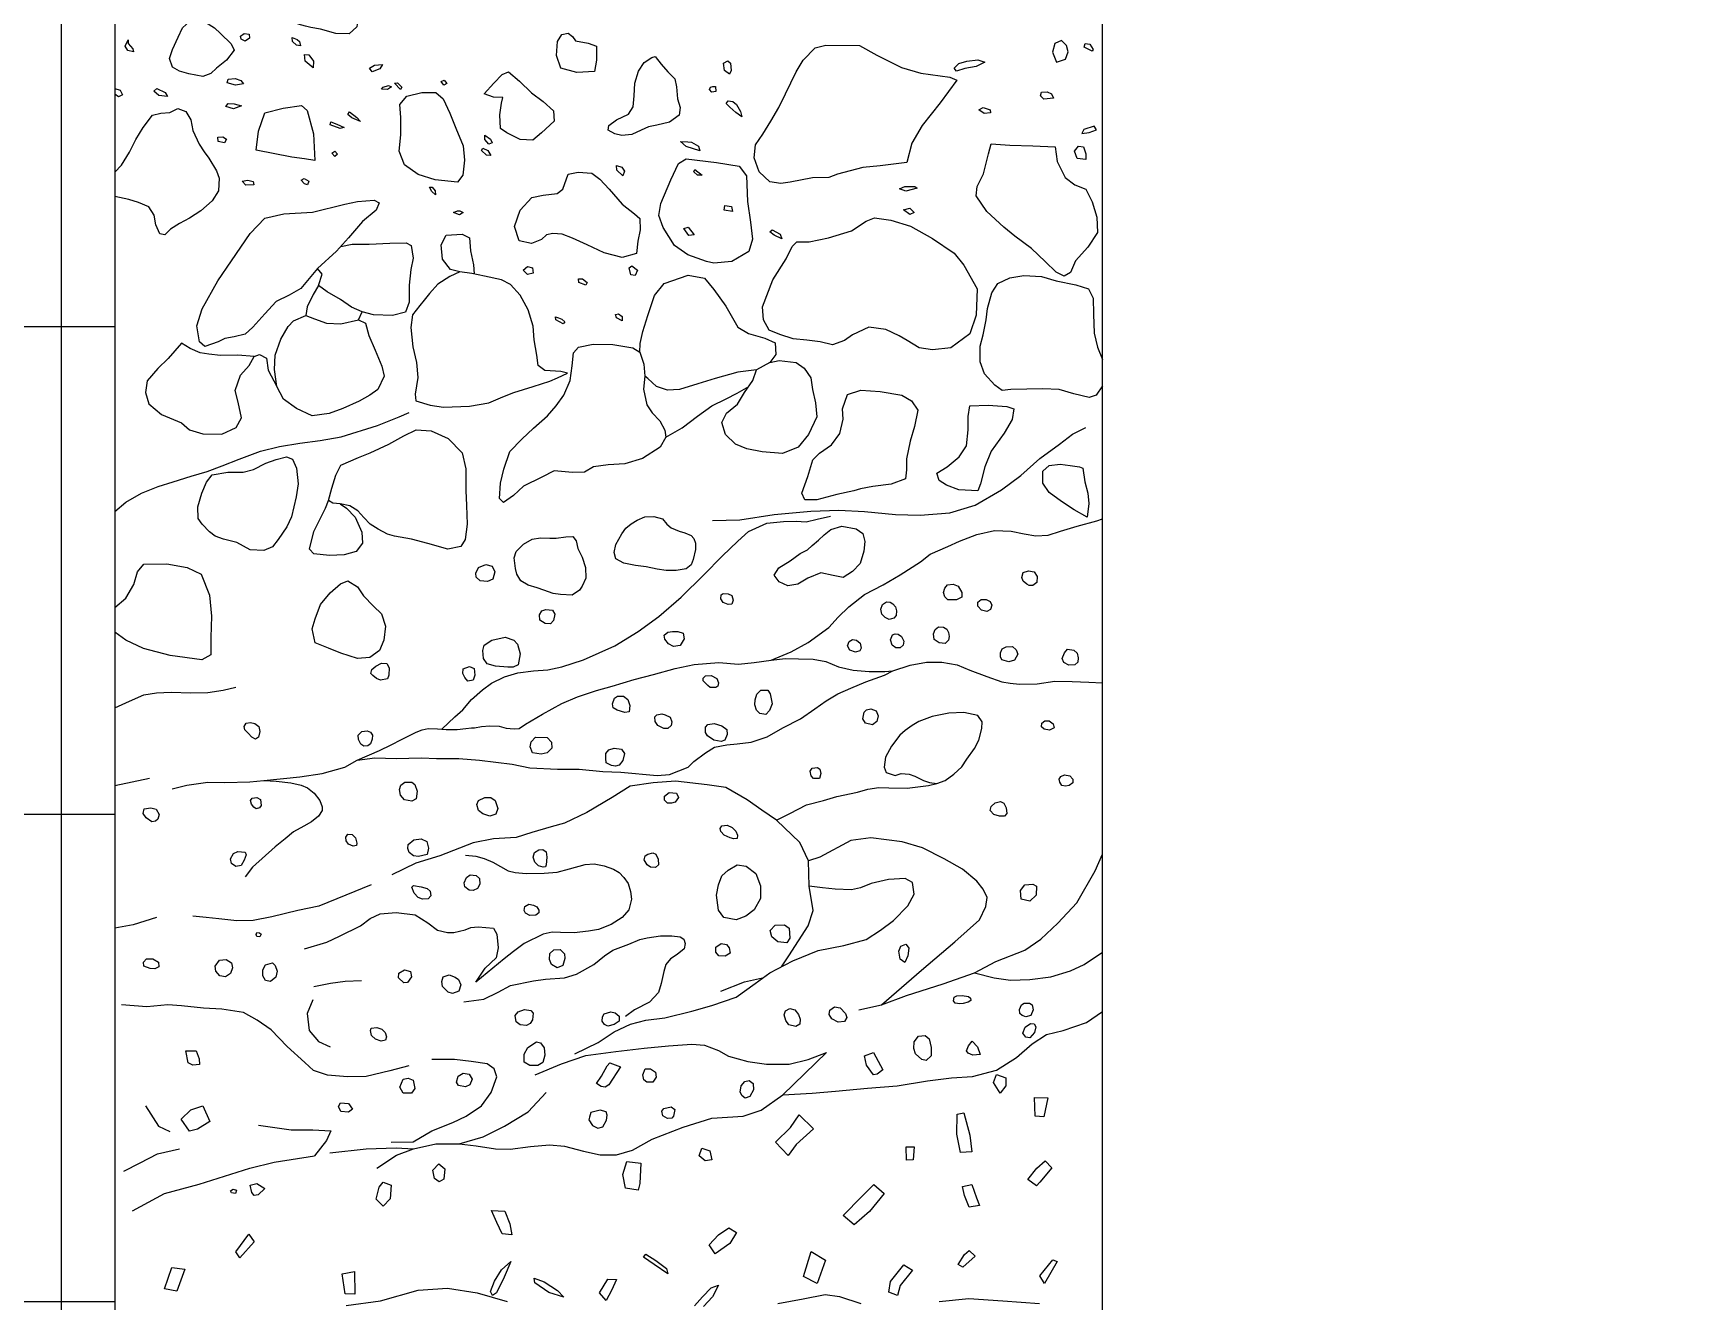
# Model space of a CAD drawing. Header units: millimetres. Extents: x 39 to 1913, y -1214 to 273.
# Drawn here: x 813.4 to 938.2, y -557.9 to -461.7 of the extents above; entities that cross this region are included whole.
import ezdxf

# ---------------------------------------------------------------- set-up
doc = ezdxf.new("R2010")
doc.units = ezdxf.units.MM
picture_1 = doc.add_image_def('image5.jpeg', size_in_pixel=(4032, 3024))

msp = doc.modelspace()

# ---------------------------------------------------------------- linework, layer by layer
at = {"color": 7, "true_color": 0xd6f5ff}
for points in [[(819.62, -409.98), (819.62, -634.98), (894.62, -634.98), (894.62, -409.98)], [(819.62, -446.98), (819.62, -483.98), (748.06, -483.98)], [(834.1, -461.16), (833.54, -461), (833.36, -460.54), (833.79, -459.31), (834.18, -458.44), (834.69, -457.96), (835.41, -458.02), (836.45, -458.34), (837.65, -458.89), (838.01, -459.28), (838.12, -460.2), (837.99, -461.21), (837.42, -461.74), (836.41, -461.71), (835.24, -461.39), (834.49, -461.24), (834.1, -461.16)], [(826.51, -460.84), (827.18, -461.28), (827.63, -461.71), (828.44, -462.5), (828.67, -462.98), (828.09, -463.73), (827.33, -464.33), (826.9, -464.75), (826.29, -464.98), (825.24, -464.76), (824.52, -464.56), (824, -464.26), (823.78, -463.61), (823.99, -462.92), (824.42, -461.99), (824.76, -461.28), (825.32, -460.78), (825.81, -460.55), (826.21, -460.57), (826.51, -460.84)], [(820.64, -462.2), (820.64, -462.47), (820.98, -462.86), (821.04, -463.1), (820.6, -463), (820.4, -462.68), (820.64, -462.2)], [(829.45, -461.7), (829.82, -461.75), (829.85, -462.07), (829.51, -462.29), (829.2, -462.14), (829.15, -461.92), (829.45, -461.7)], [(833.47, -462.17), (833.63, -462.31), (833.72, -462.65), (833.41, -462.59), (833.12, -462.31), (833.09, -462.01), (833.47, -462.17)], [(854.6, -462.27), (855.56, -462.43), (856.18, -462.67), (856.18, -463.72), (856.03, -464.58), (854.69, -464.66), (853.48, -464.33), (853.15, -463.39), (853.22, -462.31), (853.56, -461.79), (854.03, -461.69), (854.38, -461.94), (854.6, -462.27)], [(870.55, -466.28), (871.36, -464.63), (871.89, -463.72), (872.8, -462.79), (873.6, -462.6), (876.15, -462.63), (877.47, -463.36), (879.35, -464.29), (880.82, -464.72), (883.01, -465.03), (883.54, -465.26), (882.29, -466.97), (880.92, -468.7), (880.13, -470.03), (879.76, -471.49), (877.72, -471.75), (876.41, -471.89), (874.5, -472.38), (873.82, -472.63), (872.58, -472.66), (870.9, -472.98), (870.2, -473.09), (869.34, -472.97), (868.54, -472.21), (868.17, -471.14), (868.27, -470.15), (868.81, -469.36), (869.42, -468.35), (870.04, -467.33), (870.55, -466.28)], [(891.88, -462.62), (891.51, -462.24), (891, -462.47), (890.82, -463.12), (891.11, -463.88), (891.8, -463.65), (892, -463.1), (891.88, -462.62)], [(893.66, -462.51), (893.9, -462.92), (893.83, -463.05), (893.22, -462.74), (893.3, -462.46), (893.66, -462.51)], [(834.35, -463.33), (834.7, -463.81), (834.69, -464.31), (834.08, -463.81), (834.01, -463.31), (834.35, -463.33)], [(839.74, -464.39), (839.16, -464.61), (838.95, -464.35), (839.33, -464.11), (839.95, -464.05), (839.74, -464.39)], [(860.65, -463.45), (861.11, -464.03), (861.61, -464.63), (862.14, -465.16), (862.27, -465.76), (862.33, -466.66), (862.55, -467.33), (862.48, -467.9), (861.73, -468.43), (860.77, -468.67), (860.13, -468.8), (859.59, -469.04), (858.88, -469.38), (858.12, -469.46), (857.58, -469.33), (857.08, -469.05), (857.14, -468.68), (857.72, -468.27), (858.63, -467.83), (858.97, -467.27), (859.06, -466.45), (859.11, -465.48), (859.37, -464.56), (859.8, -463.91), (860.39, -463.52), (860.65, -463.45)], [(866.16, -463.79), (866.37, -463.95), (866.41, -464.52), (866.29, -464.79), (865.9, -464.52), (865.83, -463.97), (866.16, -463.79)], [(883.7, -463.99), (884.3, -463.81), (885.14, -463.71), (885.67, -463.88), (885.03, -464.22), (884.17, -464.37), (883.52, -464.56), (883.34, -464.35), (883.7, -463.99)], [(828.76, -465.13), (829.18, -465.28), (829.38, -465.52), (828.78, -465.62), (828.16, -465.46), (828.23, -465.17), (828.76, -465.13)], [(844.62, -465.24), (844.83, -465.5), (844.59, -465.63), (844.4, -465.35), (844.62, -465.24)], [(849.07, -466.57), (848.36, -466.54), (847.67, -466.28), (848.39, -465.49), (849.02, -464.81), (849.51, -464.62), (850.34, -465.32), (851.25, -466.22), (852.13, -466.87), (852.92, -467.59), (852.98, -468.35), (852.01, -469.26), (851.36, -469.8), (850.4, -469.76), (849.37, -469.26), (848.89, -468.91), (848.86, -467.89), (848.99, -466.99), (849.07, -466.57)], [(819.62, -465.89), (820.02, -466.02), (820.19, -466.36), (819.9, -466.51), (819.62, -466.31)], [(822.8, -465.88), (823.43, -466.18), (823.61, -466.49), (822.96, -466.42), (822.58, -466.09), (822.8, -465.88)], [(839.99, -465.78), (840.41, -465.66), (840.63, -465.75), (840.33, -465.95), (839.87, -465.94), (839.99, -465.78)], [(841.07, -465.44), (841.42, -465.79), (841.31, -465.97), (840.85, -465.47), (841.07, -465.44)], [(844.54, -466.67), (845.05, -467.76), (845.52, -468.89), (846.06, -470.23), (846.17, -471.33), (846.05, -472.45), (845.63, -472.99), (843.95, -472.81), (842.65, -472.4), (841.6, -471.68), (841.21, -470.64), (841.34, -469.39), (841.34, -468.08), (841.25, -467.09), (841.78, -466.47), (842.92, -466.19), (843.99, -466.18), (844.54, -466.67)], [(865.22, -465.74), (865.25, -466.12), (864.96, -466.16), (864.77, -465.95), (864.84, -465.77), (865.02, -465.73), (865.22, -465.74)], [(890.41, -466.13), (890.73, -466.29), (890.9, -466.61), (890.15, -466.7), (889.91, -466.44), (889.99, -466.17), (890.41, -466.13)], [(819.62, -472.24), (820.13, -471.69), (820.73, -470.72), (821.22, -469.75), (821.76, -468.85), (822.49, -467.91), (823.12, -467.75), (823.79, -467.7), (824.41, -467.39), (825, -467.62), (825.4, -468.25), (825.55, -469.08), (826.03, -470.12), (826.4, -470.68), (826.76, -471.17), (827.34, -472.12), (827.53, -472.7), (827.49, -473.66), (827, -474.4), (826.15, -475.16), (825.3, -475.72), (824.53, -476.13), (823.85, -476.57), (823.41, -476.98), (823.03, -476.92), (822.73, -476.23), (822.61, -475.51), (822.19, -474.86), (821.41, -474.53), (820.67, -474.31), (819.96, -474.15), (819.62, -474.07)], [(828.22, -467.02), (828.67, -467.04), (829.23, -467.19), (828.62, -467.43), (828.05, -467.25), (828.22, -467.02)], [(833.06, -471.09), (830.35, -470.57), (830.52, -469.13), (831.01, -467.73), (832.41, -467.37), (833.8, -467.17), (834.23, -467.54), (834.71, -469.33), (834.8, -471.35), (834.01, -471.23), (833.06, -471.09)], [(837.44, -467.65), (838, -468.08), (838.28, -468.4), (837.61, -468.12), (837.31, -467.85), (837.44, -467.65)], [(866.55, -466.88), (866.82, -467.1), (867.13, -467.63), (867.23, -468.03), (866.77, -467.71), (866.31, -467.3), (866.04, -467.01), (866.2, -466.83), (866.55, -466.88)], [(885.54, -467.32), (886.08, -467.5), (886.1, -467.73), (885.63, -467.77), (885.23, -467.51), (885.54, -467.32)], [(836.03, -468.41), (836.47, -468.59), (837.03, -468.85), (836.72, -468.93), (835.97, -468.63), (836.03, -468.41)], [(893.98, -468.75), (893.19, -468.99), (893.05, -469.3), (893.59, -469.23), (894.16, -469.02), (893.98, -468.75)], [(827.81, -469.54), (828.1, -469.72), (827.94, -470), (827.46, -469.91), (827.44, -469.58), (827.81, -469.54)], [(848.14, -469.74), (848.28, -470.01), (848.01, -470.11), (847.7, -469.76), (847.7, -469.43), (848.14, -469.74)], [(863.4, -469.95), (863.93, -470.27), (864.04, -470.61), (863.01, -470.29), (862.58, -469.91), (863.13, -469.94), (863.4, -469.95)], [(891.09, -479.83), (890.27, -479.02), (889.21, -478.02), (887.96, -477.08), (887.12, -476.42), (885.84, -475.23), (885.02, -474.03), (885.1, -473.31), (885.58, -472.37), (885.96, -470.84), (886.16, -470.08), (887.58, -470.18), (889.33, -470.24), (891.01, -470.3), (891.17, -471.42), (891.77, -472.65), (892.5, -473.19), (893.34, -473.53), (893.82, -474.49), (894.18, -475.65), (894.22, -476.82), (893.5, -477.92), (892.56, -478.96), (892.18, -479.85), (891.71, -480.13), (891.09, -479.83)], [(893.18, -470.32), (893.34, -470.85), (893.34, -471.26), (892.7, -471.19), (892.48, -470.64), (892.79, -470.25), (893.18, -470.32)], [(836.33, -470.64), (836.53, -470.87), (836.33, -471.04), (836.1, -470.79), (836.33, -470.64)], [(847.94, -470.6), (848.18, -470.98), (847.84, -470.94), (847.45, -470.58), (847.55, -470.42), (847.94, -470.6)], [(864.54, -479.01), (863.12, -478.52), (862.11, -477.8), (861.25, -476.43), (860.92, -475.52), (861.07, -474.6), (861.84, -472.82), (862.42, -471.58), (863.01, -471.21), (865.3, -471.49), (867.02, -471.79), (867.57, -472.5), (867.66, -474.47), (867.88, -476.02), (868.04, -477.33), (867.76, -478.26), (866.46, -479.01), (865.09, -479.13), (864.54, -479.01)], [(829.71, -472.85), (830.13, -472.95), (830.17, -473.19), (829.56, -473.22), (829.29, -472.92), (829.71, -472.85)], [(834, -472.71), (834.34, -472.91), (834.25, -473.2), (834.01, -473.11), (833.76, -472.83), (834, -472.71)], [(852.01, -477.34), (851.26, -477.64), (850.32, -477.44), (849.97, -476.37), (850.39, -475.11), (851.28, -474.15), (852.13, -473.98), (853.21, -473.86), (853.64, -473.53), (854.04, -472.39), (854.79, -472.23), (855.83, -472.3), (856.45, -472.77), (857.15, -473.52), (858.14, -474.66), (859.08, -475.39), (859.47, -475.75), (859.5, -476.61), (859.33, -477.46), (859.23, -478.4), (858.14, -478.71), (856.77, -478.36), (855.49, -477.76), (854.37, -477.25), (853.58, -476.94), (852.88, -476.88), (852.4, -476.98), (852.01, -477.34)], [(858.11, -471.86), (858.31, -472.16), (858.19, -472.52), (857.74, -472.08), (857.7, -471.74), (858.11, -471.86)], [(863.67, -472.02), (864.22, -472.47), (863.86, -472.47), (863.58, -472.22), (863.67, -472.02)], [(843.71, -473.36), (843.93, -473.64), (843.96, -473.96), (843.7, -473.71), (843.52, -473.37), (843.71, -473.36)], [(879.61, -473.33), (880.36, -473.31), (880.53, -473.44), (879.68, -473.68), (879.2, -473.5), (879.61, -473.33)], [(827.47, -485.11), (826.45, -485.47), (826.05, -485.11), (825.85, -483.89), (826.25, -482.61), (827.45, -480.48), (828.47, -478.96), (829.9, -476.89), (831.02, -475.73), (832.44, -475.39), (834.63, -475.27), (837.08, -474.65), (838.04, -474.47), (839.32, -474.37), (839.7, -474.57), (839.46, -475.13), (838.42, -475.97), (837.36, -477.23), (836.45, -478.22), (835.01, -479.54), (833.73, -481.06), (832.85, -481.58), (831.88, -482.04), (831.02, -482.99), (830.1, -484.01), (829.52, -484.53), (828.67, -484.73), (827.97, -484.85), (827.47, -485.11)], [(845.82, -475.17), (846.07, -475.3), (845.78, -475.46), (845.34, -475.3), (845.64, -475.17), (845.82, -475.17)], [(865.94, -474.77), (866.43, -474.83), (866.52, -475.21), (865.88, -475.11), (865.94, -474.77)], [(879.99, -474.97), (880.32, -475.3), (879.98, -475.45), (879.49, -475.1), (879.99, -474.97)], [(863.16, -476.4), (863.61, -476.99), (863.21, -477.05), (862.81, -476.51), (863.16, -476.4)], [(874.11, -485.33), (873.17, -485.12), (872.17, -484.98), (871.13, -484.88), (870.1, -484.55), (869.31, -484.23), (868.88, -483.45), (868.8, -482.45), (869.59, -480.41), (870.59, -478.82), (871.06, -477.88), (871.41, -477.51), (872.35, -477.53), (873.8, -477.22), (875.56, -476.69), (876.66, -475.96), (877.29, -475.71), (878.54, -475.88), (880.03, -476.33), (881.71, -477.28), (883.34, -478.37), (884.07, -479.29), (885.1, -481.1), (885.01, -483.08), (884.54, -484.51), (883.09, -485.57), (881.71, -485.72), (880.7, -485.57), (879.79, -485.02), (879.17, -484.66), (878.15, -484.17), (876.86, -484), (876.86, -484), (875.62, -484.57), (875.03, -485), (874.11, -485.33)], [(869.54, -476.6), (870.14, -476.95), (870.26, -477.3), (869.69, -477.02), (869.36, -476.76), (869.54, -476.6)], [(836.77, -477.87), (837.64, -477.71), (838.94, -477.71), (840.51, -477.63), (841.73, -477.61), (842.11, -477.81), (842.27, -478.76), (842.09, -479.62), (841.97, -480.8), (841.97, -482.1), (841.69, -482.87), (840.71, -483.11), (839.26, -483.07), (838.4, -482.83), (837.6, -482.49), (836.76, -481.9), (835.75, -481.32), (835.07, -480.84), (835.35, -479.98), (835.01, -479.54)], [(845.82, -479.8), (845.1, -479.62), (844.5, -478.84), (844.4, -477.75), (844.78, -477.01), (845.98, -476.93), (846.54, -477.23), (846.62, -478.2), (846.86, -479.26), (846.9, -479.96)], [(842.77, -482.35), (842.23, -483.07), (842.09, -484.03), (842.25, -485.49), (842.53, -486.68), (842.63, -487.82), (842.43, -489.08), (842.47, -489.6), (843.55, -489.92), (844.58, -490.06), (846.54, -490), (848.01, -489.74), (849.07, -489.28), (849.91, -488.96), (851.39, -488.5), (852.64, -488.1), (853.22, -487.84), (854, -487.48), (853.48, -487.36), (852.28, -487.3), (851.76, -486.9), (851.66, -486.13), (851.47, -484.95), (851.39, -483.93), (850.99, -482.69), (850.39, -481.58), (849.67, -480.76), (848.97, -480.4), (847.68, -480.14), (846.72, -479.92), (845.82, -479.8), (845.06, -480.16), (844.14, -480.74), (843.51, -481.44), (843.11, -481.96), (842.77, -482.35)], [(850.94, -479.39), (851.33, -479.49), (851.38, -479.91), (850.95, -480), (850.63, -479.68), (850.94, -479.39)], [(855.12, -480.33), (855.47, -480.62), (855.38, -480.81), (854.86, -480.61), (854.82, -480.32), (855.12, -480.33)], [(858.88, -479.35), (859.3, -479.66), (859.13, -480.09), (858.8, -480.03), (858.66, -479.49), (858.88, -479.35)], [(859.49, -485.89), (859.5, -485.24), (859.72, -484.33), (860.1, -483.11), (860.59, -481.6), (861.34, -480.69), (863.14, -480.04), (864.4, -480.29), (865.11, -481.14), (866, -482.4), (866.91, -483.99), (867.73, -484.48), (868.96, -484.83), (869.76, -485.18), (869.8, -486.08), (869.36, -486.67), (868.33, -487.24), (866.91, -487.41), (865.2, -487.89), (863.89, -488.3), (862.5, -488.72), (861.57, -488.78), (860.74, -488.51), (860.09, -487.9), (859.85, -487.73)], [(894.62, -488.45), (894.14, -489.17), (893.61, -489.35), (892.43, -489.06), (891.32, -488.74), (890.08, -488.68), (888.87, -488.7), (887.65, -488.74), (886.99, -488.8), (886.44, -488.41), (885.65, -487.53), (885.32, -486.62), (885.32, -485.45), (885.54, -484.57), (885.79, -483.45), (885.87, -482.59), (886.22, -481.39), (886.67, -480.69), (887.57, -480.25), (888.65, -480.08), (889.98, -480.16), (891.1, -480.47), (892.59, -480.78), (893.55, -481.1), (893.9, -481.8), (893.92, -483), (893.98, -484.45), (894.22, -485.53), (894.62, -486.45)], [(835.07, -480.84), (834.67, -481.52), (834.23, -482.45), (834.13, -483.11), (834.77, -483.37), (835.69, -483.69), (836.78, -483.75), (838.12, -483.43), (838.4, -482.83)], [(819.62, -483.98), (819.62, -520.98), (748.06, -520.98)], [(838.12, -483.43), (838.64, -483.69), (838.9, -484.63), (839.38, -485.75), (839.9, -486.96), (840.08, -487.72), (839.58, -488.74), (838.98, -489.16), (838.18, -489.62), (836.94, -490.18), (835.89, -490.56), (834.59, -490.72), (833.41, -490.18), (832.42, -489.46), (831.92, -488.5), (831.74, -487.22), (831.78, -486.13), (832.22, -484.91), (832.78, -483.95), (833.19, -483.51), (834.13, -483.11)], [(853.57, -483.38), (853.79, -483.59), (853.66, -483.74), (853.1, -483.45), (853.09, -483.22), (853.31, -483.28), (853.57, -483.38)], [(857.85, -482.99), (858.14, -483.2), (858.15, -483.53), (857.7, -483.29), (857.64, -483.03), (857.85, -482.99)], [(826.1, -485.95), (825.34, -485.61), (824.69, -485.21), (823.68, -486.38), (822.89, -487.14), (822.07, -488.07), (821.94, -488.96), (822.19, -489.81), (823.16, -490.63), (824.69, -491.26), (825.29, -491.78), (826.3, -492.09), (827.74, -492.11), (828.83, -491.62), (829.23, -490.88), (828.99, -489.69), (828.75, -488.8), (829.15, -487.65), (829.82, -486.9), (830.2, -486.22), (828.97, -486.13), (827.64, -486.15), (826.75, -486.05), (826.1, -485.95)], [(849.9, -496.77), (849.12, -497.3), (848.82, -497), (848.91, -495.84), (849.16, -494.77), (849.62, -493.43), (850.53, -492.5), (851.42, -491.66), (852.46, -490.73), (853.13, -489.97), (853.72, -489.17), (854.19, -488.05), (854.34, -486.93), (854.44, -485.94), (854.82, -485.53), (855.94, -485.3), (857.42, -485.32), (858.94, -485.56), (859.49, -485.89), (859.79, -486.82), (859.85, -487.73), (859.77, -488.7), (860.02, -489.89), (860.42, -490.5), (860.99, -491.11), (861.39, -491.81), (861.46, -492.34), (861.03, -493.1), (859.68, -493.96), (858.33, -494.38), (857.08, -494.45), (855.96, -494.6), (855.27, -495), (854.36, -495.02), (852.98, -494.91), (852.03, -495.38), (850.64, -496.07), (849.9, -496.77)], [(830.2, -486.22), (830.6, -486.08), (831.14, -486.35), (831.25, -487.27), (831.92, -488.5)], [(869.36, -486.67), (870.05, -486.54), (871.36, -486.69), (871.97, -487.1), (872.46, -487.85), (872.6, -488.73), (872.81, -489.75), (872.93, -490.8), (872.3, -492.14), (871.51, -493.12), (870.32, -493.6), (868.77, -493.45), (867.6, -493.23), (866.74, -492.88), (865.99, -492.14), (865.71, -491.24), (866.07, -490.54), (866.9, -489.84), (867.44, -488.95), (868.07, -488.06), (868.33, -487.24)], [(861.46, -492.34), (862.69, -491.63), (863.87, -490.75), (864.95, -489.98), (866.04, -489.45), (866.87, -489), (867.76, -488.51)], [(875.73, -496.42), (874.45, -496.7), (872.93, -497.1), (872, -497.1), (871.78, -496.61), (872.24, -495.34), (872.61, -494.08), (873.13, -493.56), (874.03, -492.93), (874.67, -492.06), (874.92, -490.98), (874.88, -490.19), (875.24, -489.11), (876.26, -488.77), (877.73, -488.89), (879.37, -489.17), (880.11, -489.6), (880.59, -490.29), (880.34, -491.54), (880.01, -492.66), (879.74, -494), (879.74, -494.83), (879.66, -495.5), (878.56, -495.91), (877.17, -496.09), (876.24, -496.28), (875.73, -496.42)], [(882.04, -495.07), (882.82, -494.61), (883.72, -493.83), (884.28, -493.01), (884.41, -491.8), (884.41, -490.78), (884.53, -489.98), (885.92, -489.93), (887.35, -490.01), (887.88, -490.19), (887.74, -491.02), (887.15, -492.05), (886.16, -493.4), (885.68, -494.6), (885.36, -495.88), (885.14, -496.43), (883.71, -496.35), (882.76, -495.99), (882.2, -495.63), (882.04, -495.07)], [(819.62, -498), (820.46, -497.28), (821.65, -496.6), (822.9, -496.1), (824.04, -495.73), (825.42, -495.32), (826.64, -494.96), (827.78, -494.53), (829.05, -494.02), (830.67, -493.41), (832.12, -493.05), (833.66, -492.81), (835.22, -492.6), (836.81, -492.32), (839.57, -491.47), (841.2, -490.8), (841.97, -490.47)], [(837.94, -501.04), (837.02, -501.27), (835.93, -501.34), (834.73, -501.2), (834.39, -500.86), (834.73, -499.51), (835.19, -498.6), (835.62, -497.73), (835.84, -497.15), (836.09, -496.22), (836.4, -495.24), (836.78, -494.48), (838.13, -493.9), (839, -493.55), (840.42, -492.87), (841.57, -492.24), (842.5, -491.78), (843.63, -491.87), (844.94, -492.44), (846, -493.55), (846.28, -494.75), (846.28, -496.4), (846.31, -497.54), (846.36, -498.96), (846.23, -500.11), (845.88, -500.66), (844.91, -500.86), (843.39, -500.43), (842.15, -500.1), (840.85, -499.87), (840.33, -499.7), (839.61, -499.34), (839, -498.96), (838.52, -498.45), (838.07, -497.93), (837.46, -497.56), (836.72, -497.41), (836.18, -497.35), (835.84, -497.15)], [(865, -498.67), (867.07, -498.63), (869.68, -498.21), (872.46, -497.96), (874.59, -497.88), (876.54, -498), (878.89, -498.23), (880.76, -498.28), (883.03, -498.09), (884.95, -497.51), (886.94, -496.34), (888.42, -495.25), (889.85, -493.97), (891.35, -492.89), (892.34, -492.13), (893.34, -491.62)], [(826.25, -498.95), (825.95, -498.53), (825.92, -497.64), (826.22, -496.6), (826.58, -495.76), (827.01, -495.22), (828.21, -495), (829.36, -495), (830.15, -494.8), (831.08, -494.33), (831.88, -494.04), (832.65, -493.84), (833.12, -494.01), (833.41, -494.71), (833.53, -495.89), (833.39, -496.88), (833.03, -498.4), (832.67, -499.15), (832.02, -500.11), (831.59, -500.68), (830.93, -500.95), (829.89, -500.9), (828.89, -500.34), (827.88, -500.08), (827.23, -499.87), (826.81, -499.54), (826.25, -498.95)], [(893.13, -494.7), (893.26, -495.74), (893.49, -496.61), (893.57, -497.38), (893.44, -498.41), (892.46, -497.86), (891.49, -497.23), (890.56, -496.55), (890.09, -495.84), (890.07, -494.93), (890.55, -494.5), (891.39, -494.39), (892.16, -494.49), (892.86, -494.6), (893.13, -494.7)], [(836.72, -497.41), (837.2, -497.75), (837.86, -498.43), (838.37, -499.57), (838.43, -500.4), (837.94, -501.04)], [(844.45, -514.52), (845.43, -513.59), (846.04, -513.04), (846.71, -512.25), (847.54, -511.54), (848.22, -511.01), (849.2, -510.53), (850.21, -510.25), (851.42, -510.09), (852.49, -510), (853.57, -509.79), (855.2, -509.26), (857.58, -508.2), (859.35, -507.11), (860.93, -505.97), (862.62, -504.5), (864.34, -502.81), (865.74, -501.38), (866.91, -500.24), (867.72, -499.52), (869.12, -498.87), (870.4, -498.75), (871.34, -498.73), (872.12, -498.77), (872.95, -498.57), (873.95, -498.34)], [(861.54, -498.96), (861.87, -499.23), (862.46, -499.49), (862.89, -499.62), (863.37, -499.82), (863.59, -500.04), (863.71, -500.4), (863.7, -500.88), (863.52, -501.64), (863.38, -502.04), (863, -502.35), (862.25, -502.46), (861.47, -502.47), (860.81, -502.36), (859.96, -502.2), (859.16, -502.1), (858.26, -501.91), (857.67, -501.59), (857.53, -501.11), (857.65, -500.5), (858.12, -499.68), (858.43, -499.26), (858.82, -498.92), (859.28, -498.65), (859.86, -498.4), (860.55, -498.37), (861.21, -498.55), (861.54, -498.96)], [(869.46, -509.27), (870.98, -508.64), (872.27, -507.94), (873.82, -506.79), (874.54, -506), (875.36, -505.23), (876.55, -504.29), (877.97, -503.57), (879.25, -502.81), (880.8, -501.81), (881.52, -501.23), (882.86, -500.65), (883.75, -500.25), (885.08, -499.75), (886.41, -499.44), (887.67, -499.49), (888.66, -499.69), (889.55, -499.83), (890.49, -499.78), (891.43, -499.49), (892.69, -499.11), (894.18, -498.7), (894.62, -498.56)], [(854.77, -500.81), (855.1, -501.45), (855.35, -502.25), (855.38, -503.06), (855.11, -503.67), (854.9, -503.97), (854.35, -504.33), (853.45, -504.3), (852.89, -504.22), (852.18, -503.96), (851.68, -503.78), (850.99, -503.58), (850.44, -503.25), (850.13, -502.74), (850.05, -502.31), (849.93, -501.52), (850.09, -501.03), (850.64, -500.48), (851.3, -500.08), (851.95, -500), (852.65, -500.01), (853.13, -500.02), (853.87, -499.91), (854.39, -499.88), (854.65, -500.22), (854.77, -500.81)], [(870.89, -501.73), (871.65, -501.17), (872.22, -500.9), (872.57, -500.58), (873.05, -500.16), (873.47, -499.76), (873.98, -499.37), (874.81, -499.11), (875.9, -499.31), (876.42, -499.66), (876.56, -500.28), (876.49, -501), (876.21, -501.93), (875.63, -502.54), (874.91, -502.99), (874.17, -502.86), (873.23, -502.65), (872.24, -503.05), (871.47, -503.5), (870.71, -503.64), (870.05, -503.32), (869.67, -502.83), (870.04, -502.28), (870.89, -501.73)], [(819.62, -505.29), (820.46, -504.56), (821.07, -503.53), (821.35, -502.56), (821.83, -501.99), (823.57, -501.97), (825.11, -502.23), (826.18, -502.75), (826.81, -504.35), (826.96, -505.94), (826.92, -507.56), (826.9, -508.87), (826.22, -509.24), (823.83, -508.91), (821.79, -508.4), (820.46, -507.77), (819.62, -507.14)], [(848.33, -503.14), (847.92, -503.3), (847.36, -503.26), (847.06, -502.98), (847.03, -502.66), (847.22, -502.23), (847.8, -502.01), (848.27, -502.15), (848.46, -502.58), (848.33, -503.14)], [(888.86, -503.5), (888.6, -503.29), (888.49, -502.99), (888.6, -502.62), (888.99, -502.49), (889.42, -502.58), (889.65, -502.93), (889.62, -503.37), (889.32, -503.62), (889.04, -503.6), (888.86, -503.5)], [(835.83, -508.36), (834.84, -507.96), (834.59, -506.89), (834.82, -506.13), (835.24, -505.06), (835.96, -504.16), (836.75, -503.49), (837.32, -503.26), (838.04, -503.72), (838.5, -504.39), (839.26, -505.17), (839.86, -505.76), (840.18, -506.7), (840.05, -507.77), (839.72, -508.55), (838.98, -509.08), (838.04, -509.14), (836.77, -508.74), (835.83, -508.36)], [(882.65, -503.81), (882.85, -503.55), (883.27, -503.51), (883.64, -503.67), (883.92, -504.14), (883.92, -504.5), (883.52, -504.7), (882.88, -504.69), (882.63, -504.47), (882.55, -504.14), (882.65, -503.81)], [(866.18, -504.25), (866.47, -504.36), (866.57, -504.71), (866.47, -505.02), (866.18, -505.05), (865.81, -504.89), (865.63, -504.61), (865.65, -504.31), (865.81, -504.21), (866.18, -504.25)], [(878.69, -505.01), (878.89, -505.23), (878.98, -505.53), (878.95, -505.88), (878.78, -506.08), (878.41, -506.18), (878.1, -506.04), (877.85, -505.79), (877.78, -505.41), (877.9, -505.05), (878.2, -504.86), (878.49, -504.87), (878.69, -505.01)], [(885.39, -504.68), (885.78, -504.67), (886.09, -504.83), (886.21, -505.11), (886.12, -505.44), (885.83, -505.59), (885.43, -505.48), (885.15, -505.17), (885.15, -504.87), (885.39, -504.68)], [(852.93, -506.26), (852.71, -506.52), (852.29, -506.5), (851.89, -506.23), (851.86, -505.84), (852.03, -505.54), (852.35, -505.43), (852.84, -505.48), (853.02, -505.79), (852.93, -506.26)], [(849.46, -509.82), (848.52, -509.74), (847.89, -509.55), (847.61, -509.16), (847.57, -508.54), (847.67, -508.14), (848.24, -507.75), (849.26, -507.53), (849.92, -507.75), (850.19, -508.07), (850.4, -508.8), (850.25, -509.63), (849.86, -509.81), (849.46, -509.82)], [(861.97, -507.11), (862.37, -507.09), (862.76, -507.23), (862.86, -507.66), (862.54, -508.16), (862.05, -508.23), (861.66, -508.03), (861.39, -507.67), (861.34, -507.37), (861.61, -507.15), (861.97, -507.11)], [(875.93, -507.77), (876.2, -507.98), (876.29, -508.37), (876.19, -508.58), (875.86, -508.67), (875.43, -508.53), (875.25, -508.19), (875.37, -507.86), (875.63, -507.71), (875.93, -507.77)], [(879.09, -507.31), (879.35, -507.49), (879.53, -507.84), (879.48, -508.15), (879.26, -508.34), (878.93, -508.34), (878.65, -508.14), (878.52, -507.73), (878.66, -507.35), (878.86, -507.27), (879.09, -507.31)], [(882.54, -506.77), (882.79, -506.92), (882.93, -507.17), (882.97, -507.47), (882.93, -507.77), (882.67, -508.02), (882.2, -507.96), (881.83, -507.72), (881.78, -507.27), (881.91, -506.96), (882.16, -506.74), (882.54, -506.77)], [(886.87, -508.71), (886.99, -508.41), (887.29, -508.27), (887.79, -508.25), (888.05, -508.49), (888.18, -508.83), (887.92, -509.28), (887.5, -509.41), (886.96, -509.26), (886.86, -509.03), (886.87, -508.71)], [(891.72, -508.71), (891.96, -508.45), (892.44, -508.52), (892.69, -508.74), (892.76, -509.09), (892.73, -509.42), (892.5, -509.64), (892.05, -509.65), (891.68, -509.46), (891.56, -509.15), (891.72, -508.71)], [(830.93, -518.4), (833.67, -518.14), (835.35, -517.88), (837.08, -517.41), (838.03, -516.88), (839.71, -516.13), (840.61, -515.7), (841.38, -515.31), (841.99, -515), (842.5, -514.75), (842.95, -514.56), (843.41, -514.47), (844.13, -514.49), (844.77, -514.55), (845.61, -514.54), (846.26, -514.46), (846.69, -514.41), (846.93, -514.41), (847.46, -514.32), (848.09, -514.26), (848.81, -514.29), (849.33, -514.43), (849.94, -514.5), (850.32, -514.46), (850.8, -514.13), (852.08, -513.37), (853.57, -512.56), (854.76, -512.07), (856.19, -511.57), (857.38, -511.25), (859.04, -510.75), (860.53, -510.37), (862.17, -509.9), (863.61, -509.6), (865.49, -509.46), (866.97, -509.57), (868.17, -509.46), (869.46, -509.27), (870.52, -509.16), (871.53, -509.17), (872.64, -509.21), (873.61, -509.39), (874.57, -509.78), (875.67, -510.03), (876.9, -510.13), (878.08, -510.13), (878.7, -510.09)], [(838.03, -516.88), (839.37, -516.69), (840.99, -516.73), (842.91, -516.68), (844.05, -516.75), (845.73, -516.75), (847.3, -516.86), (849.79, -517.18), (851.14, -517.45), (853.24, -517.54), (854.87, -517.56), (856.67, -517.72), (858.04, -517.78), (860.8, -518.03), (861.73, -517.95), (863.14, -517.41), (863.58, -516.96), (864.46, -516.32), (865.16, -515.88), (866.09, -515.71), (866.86, -515.64), (867.94, -515.49), (869.15, -515.09), (870.34, -514.42), (871.69, -513.73), (872.76, -512.97), (873.63, -512.36), (874.51, -511.84), (875.5, -511.39), (876.64, -510.93), (878.05, -510.41), (878.7, -510.09), (880, -509.66), (881.26, -509.44), (882.42, -509.43), (883.58, -509.64), (884.55, -510.03), (885.82, -510.52), (886.96, -510.92), (887.59, -511.03), (888.32, -511.1), (889.66, -511.07), (890.99, -510.87), (892.32, -510.89), (893.57, -510.94), (894.62, -510.99)], [(840.26, -509.53), (840.45, -509.87), (840.42, -510.41), (840.31, -510.7), (839.8, -510.79), (839.48, -510.68), (839.21, -510.45), (839.05, -510.28), (839.14, -509.99), (839.44, -509.72), (839.86, -509.5), (840.26, -509.53)], [(846.2, -510.59), (846.05, -510.29), (846.06, -509.94), (846.54, -509.76), (846.91, -509.92), (846.96, -510.42), (846.82, -510.8), (846.43, -510.87), (846.2, -510.59)], [(819.62, -512.9), (820.73, -512.4), (821.81, -511.92), (822.79, -511.75), (823.9, -511.7), (825.39, -511.75), (826.67, -511.73), (827.84, -511.56), (828.8, -511.32)], [(865.4, -511.26), (865.25, -511.34), (864.83, -511.35), (864.65, -511.2), (864.44, -511), (864.3, -510.85), (864.3, -510.65), (864.48, -510.47), (864.91, -510.44), (865.32, -510.68), (865.46, -511), (865.4, -511.26)], [(869.05, -513.41), (868.59, -513.32), (868.33, -513.07), (868.22, -512.66), (868.23, -512.28), (868.37, -511.87), (868.67, -511.56), (869.19, -511.56), (869.39, -511.83), (869.52, -512.59), (869.33, -513.1), (869.05, -513.41)], [(858.34, -513.24), (857.75, -513.08), (857.46, -512.89), (857.4, -512.59), (857.56, -512.15), (857.79, -512.02), (858.24, -512.02), (858.57, -512.25), (858.73, -512.71), (858.67, -513.21), (858.34, -513.24)], [(830.24, -514.09), (830.54, -514.32), (830.64, -514.69), (830.53, -515.11), (830.3, -515.27), (830.02, -515.11), (829.74, -514.83), (829.5, -514.56), (829.43, -514.3), (829.58, -514.05), (829.93, -514), (830.24, -514.09)], [(861.31, -514.47), (860.84, -514.24), (860.64, -513.93), (860.63, -513.58), (860.77, -513.43), (861.15, -513.36), (861.41, -513.42), (861.79, -513.61), (861.9, -513.97), (861.86, -514.24), (861.6, -514.47), (861.31, -514.47)], [(876.52, -513.22), (876.68, -513.04), (877.03, -512.98), (877.43, -513.13), (877.57, -513.51), (877.47, -513.92), (877.14, -514.18), (876.61, -514.07), (876.42, -513.72), (876.52, -513.22)], [(879.22, -514.96), (878.58, -515.81), (878.13, -516.65), (878.03, -517.41), (878.19, -517.81), (878.86, -518.04), (879.32, -517.88), (879.92, -517.93), (880.37, -518.08), (881.03, -518.41), (881.47, -518.57), (882.03, -518.63), (882.66, -518.4), (883.32, -517.94), (883.94, -517.37), (884.31, -516.78), (884.88, -515.99), (885.21, -515.35), (885.46, -514.47), (885.48, -513.97), (885.14, -513.48), (884.07, -513.24), (882.95, -513.3), (881.69, -513.56), (880.67, -513.94), (880.15, -514.24), (879.64, -514.62), (879.22, -514.96)], [(890.59, -514.59), (890.18, -514.52), (889.97, -514.33), (890.01, -514.07), (890.23, -513.87), (890.57, -513.89), (890.87, -514.1), (890.93, -514.42), (890.59, -514.59)], [(839.03, -514.73), (839.19, -514.97), (839.17, -515.28), (839.02, -515.62), (838.84, -515.78), (838.53, -515.8), (838.3, -515.66), (838.11, -515.29), (838.1, -514.98), (838.37, -514.69), (838.77, -514.63), (839.03, -514.73)], [(851.98, -516.42), (851.32, -516.3), (851.15, -515.86), (851.23, -515.47), (851.56, -515.12), (852.45, -515.14), (852.78, -515.51), (852.8, -515.95), (852.44, -516.31), (851.98, -516.42)], [(865.66, -515.46), (865.11, -515.36), (864.61, -515.03), (864.48, -514.77), (864.48, -514.37), (864.64, -514.17), (865.13, -514.09), (865.72, -514.26), (866.08, -514.54), (866.12, -514.92), (865.93, -515.36), (865.66, -515.46)], [(857.33, -517.28), (856.93, -517.07), (856.9, -516.73), (856.91, -516.36), (857.14, -516.08), (857.53, -515.96), (858.08, -516.02), (858.32, -516.35), (858.2, -516.89), (857.9, -517.24), (857.64, -517.32), (857.33, -517.28)], [(872.48, -518.06), (872.42, -517.69), (872.57, -517.48), (872.98, -517.42), (873.16, -517.56), (873.23, -517.89), (873.13, -518.25), (872.68, -518.27), (872.48, -518.06)], [(819.62, -518.8), (820.93, -518.52), (822.26, -518.24)], [(823.98, -519.05), (825.09, -518.76), (826.69, -518.54), (827.98, -518.57), (829.86, -518.52), (830.93, -518.4), (831.87, -518.46), (832.97, -518.59), (833.76, -518.76), (834.25, -518.97), (834.76, -519.37), (835.18, -519.93), (835.36, -520.4), (835.35, -520.69), (835.08, -521.12), (834.54, -521.56), (833.97, -521.87), (833.19, -522.3), (832.54, -522.84), (831.78, -523.44), (830.08, -524.99), (829.51, -525.72)], [(870.23, -532.55), (870.8, -531.71), (872.27, -529.45), (872.63, -528.29), (872.33, -526.44), (872.29, -524.51), (871.64, -523.11), (869.86, -521.41), (868.74, -520.66), (867.62, -519.89), (866.01, -518.95), (864.59, -518.73), (862.2, -518.46), (860.49, -518.59), (858.74, -518.85), (857.37, -519.7), (855.46, -520.84), (853.77, -521.64), (852.75, -521.94), (851.27, -522.37), (850.09, -522.74), (848.36, -522.84), (846.83, -523.14), (844.3, -524.12), (842.48, -524.69), (840.65, -525.57)], [(842.17, -519.98), (841.62, -519.88), (841.31, -519.53), (841.23, -519.1), (841.33, -518.77), (841.64, -518.55), (842.16, -518.55), (842.39, -518.71), (842.57, -519.22), (842.5, -519.81), (842.17, -519.98)], [(869.86, -521.41), (870.88, -520.92), (872.14, -520.26), (873.42, -519.92), (874.45, -519.62), (876.01, -519.3), (876.8, -519.06), (877.62, -518.93), (878.4, -518.96), (879.77, -519), (880.59, -518.9), (881.41, -518.8), (882.03, -518.63)], [(892.08, -518.79), (891.79, -518.84), (891.53, -518.79), (891.36, -518.55), (891.31, -518.32), (891.44, -518.1), (891.73, -517.99), (892.13, -518.06), (892.37, -518.32), (892.37, -518.58), (892.08, -518.79)], [(830.6, -520.48), (830.36, -520.55), (830.16, -520.44), (830, -520.21), (829.92, -519.92), (830.04, -519.74), (830.39, -519.7), (830.67, -519.86), (830.73, -520.3), (830.6, -520.48)], [(848.1, -521.11), (847.56, -520.94), (847.23, -520.69), (847.11, -520.24), (847.23, -519.94), (847.7, -519.71), (848.18, -519.71), (848.5, -519.94), (848.69, -520.54), (848.55, -520.97), (848.1, -521.11)], [(861.58, -520.12), (861.36, -519.91), (861.36, -519.6), (861.7, -519.33), (862.26, -519.37), (862.42, -519.69), (862.16, -520.05), (861.88, -520.14), (861.58, -520.12)], [(886.79, -521.11), (886.37, -520.98), (886.07, -520.7), (886.16, -520.38), (886.46, -520.1), (886.86, -520), (887.12, -520.13), (887.3, -520.48), (887.36, -520.91), (887.18, -521.12), (886.79, -521.11)], [(819.62, -520.98), (819.62, -557.98), (748.06, -557.98)], [(822.44, -521.54), (821.99, -521.25), (821.77, -520.91), (821.85, -520.57), (822.34, -520.49), (822.76, -520.58), (822.99, -521), (822.89, -521.35), (822.7, -521.5), (822.44, -521.54)], [(837.72, -523.39), (837.36, -523.24), (837.19, -523), (837.17, -522.72), (837.32, -522.49), (837.64, -522.52), (837.89, -522.77), (838, -523.18), (837.96, -523.34), (837.72, -523.39)], [(866.33, -522.77), (865.88, -522.56), (865.62, -522.28), (865.59, -522.05), (865.71, -521.86), (866.11, -521.81), (866.48, -521.97), (866.76, -522.25), (866.89, -522.57), (866.87, -522.81), (866.63, -522.83), (866.33, -522.77)], [(877.84, -535.43), (880.88, -532.8), (883.4, -530.67), (885.27, -528.98), (885.75, -527.97), (885.86, -527.28), (885.56, -526.66), (885.06, -526.05), (883.98, -525.13), (882.6, -524.35), (880.94, -523.53), (879.41, -523.06), (877.02, -522.76), (875.51, -522.97), (873.16, -524.22), (872.29, -524.51)], [(829.6, -524.06), (829.43, -524.46), (829.22, -524.86), (828.8, -524.94), (828.48, -524.71), (828.4, -524.35), (828.62, -523.96), (828.95, -523.8), (829.51, -523.84), (829.6, -524.06)], [(842.29, -524.12), (841.97, -523.87), (841.86, -523.56), (841.88, -523.27), (842.32, -522.92), (842.87, -522.85), (843.31, -523.05), (843.44, -523.55), (843.34, -524.04), (842.67, -524.18), (842.29, -524.12)], [(852.15, -525), (851.79, -524.88), (851.52, -524.61), (851.37, -524.23), (851.49, -523.87), (851.8, -523.68), (852.11, -523.66), (852.36, -523.83), (852.43, -524.24), (852.38, -524.82), (852.31, -524.96), (852.15, -525)], [(860.08, -524), (860.48, -523.9), (860.7, -524.01), (860.88, -524.39), (860.91, -524.81), (860.66, -525.01), (860.3, -524.99), (860.04, -524.8), (859.81, -524.43), (859.89, -524.14), (860.08, -524)], [(876.12, -535.81), (877.84, -535.43), (879.74, -534.73), (882.52, -533.84), (884.89, -533.01), (886.52, -532.16), (888.71, -531.28), (889.94, -530.46), (891.22, -529.25), (892.66, -527.7), (894.05, -525.28), (894.62, -524)], [(846.24, -524.09), (847.04, -524.15), (847.67, -524.32), (848.33, -524.62), (848.9, -524.95), (849.48, -525.26), (850.01, -525.4), (850.86, -525.47), (852.23, -525.45), (853.21, -525.37), (854.13, -525.11), (855.34, -524.78), (856.01, -524.74), (856.77, -524.9), (857.47, -525.15), (857.92, -525.4), (858.27, -525.77), (858.6, -526.24), (858.78, -526.83), (858.85, -527.41), (858.65, -528.24), (858.14, -528.82), (857.31, -529.33), (856.34, -529.71), (855.58, -529.85), (854.5, -529.97), (853.46, -529.95), (852.82, -529.92), (852.13, -530.07), (850.69, -530.79), (849.9, -531.38), (849.17, -531.96), (848.33, -532.65), (847.02, -533.72), (847.73, -532.66)], [(865.46, -528.26), (865.3, -527.12), (865.46, -526.34), (865.71, -525.66), (866.18, -525.21), (866.86, -524.82), (867.56, -524.92), (868.28, -525.46), (868.64, -526.41), (868.64, -527.37), (868.17, -528.22), (867.54, -528.7), (866.79, -528.98), (865.87, -528.81), (865.46, -528.26)], [(839.07, -526.34), (837.17, -527.11), (835.1, -527.95), (833.51, -528.27), (831.55, -528.76), (830.11, -529.03), (828.89, -529.07), (827.52, -528.92), (826.55, -528.82), (825.53, -528.72)], [(842.88, -526.49), (843.34, -526.6), (843.55, -526.82), (843.6, -527.16), (843.42, -527.4), (842.98, -527.43), (842.66, -527.28), (842.34, -526.96), (842.18, -526.5), (842.3, -526.39), (842.88, -526.49)], [(847.16, -526.6), (846.83, -526.75), (846.51, -526.73), (846.19, -526.49), (846.14, -526.19), (846.31, -525.77), (846.59, -525.58), (847.06, -525.61), (847.31, -525.85), (847.34, -526.27), (847.16, -526.6)], [(854.55, -539.17), (856.32, -538.3), (857.52, -537.49), (858.78, -536.9), (859.94, -536.61), (861.38, -536.43), (863.42, -535.92), (864.94, -535.5), (866.79, -534.87), (868.23, -533.81), (869.35, -533), (871.1, -532.1), (873.01, -531.31), (874.98, -530.94), (876.66, -530.47), (877.76, -529.76), (878.73, -529.03), (879.83, -527.93), (880.3, -527.05), (880.19, -526.16), (879.63, -525.84), (878.37, -525.92), (877.04, -526.22), (876.23, -526.55), (875.56, -526.71), (874.32, -526.65), (873.34, -526.55), (872.33, -526.44)], [(889.61, -526.43), (889.58, -527.11), (889.1, -527.56), (888.44, -527.43), (888.38, -526.77), (888.72, -526.32), (889.31, -526.29), (889.61, -526.43)], [(822.78, -528.82), (821.01, -529.37), (819.62, -529.62)], [(834.03, -531.18), (835.72, -530.69), (836.67, -530.23), (838.28, -529.45), (839.01, -528.88), (839.76, -528.52), (840.98, -528.44), (842.43, -528.62), (843.38, -529.21), (844.13, -529.76), (844.89, -529.96), (845.35, -529.94), (846.21, -529.74), (846.66, -529.58), (847.2, -529.51), (848.36, -529.62), (848.63, -530.08), (848.73, -531.12), (848.57, -531.87), (847.73, -532.66)], [(851.13, -528.67), (850.8, -528.48), (850.71, -528.29), (850.75, -527.97), (851.06, -527.8), (851.42, -527.87), (851.66, -528), (851.81, -528.25), (851.8, -528.46), (851.59, -528.63), (851.13, -528.67)], [(830.41, -529.96), (830.6, -529.97), (830.73, -530.08), (830.62, -530.28), (830.41, -530.25), (830.34, -530.11), (830.41, -529.96)], [(846.11, -535.2), (847.63, -535), (848.73, -534.47), (849.66, -533.96), (851.41, -533.62), (852.33, -533.5), (853.77, -533.38), (854.67, -533.11), (855.99, -532.38), (856.79, -531.73), (857.44, -531.3), (858.64, -530.83), (859.49, -530.49), (860.04, -530.35), (861.06, -530.2), (861.91, -530.2), (862.54, -530.29), (862.82, -530.45), (862.93, -530.79), (862.84, -531.2), (862.32, -531.61), (861.81, -531.95), (861.46, -532.38), (861.3, -532.91), (861.1, -533.82), (860.89, -534.51), (860.22, -535.24), (859.08, -535.81), (858.39, -536.32)], [(869.95, -530.66), (869.51, -530.28), (869.37, -529.79), (869.76, -529.4), (870.47, -529.37), (870.83, -529.63), (870.87, -530.38), (870.64, -530.74), (869.95, -530.66)], [(853.21, -532.63), (852.78, -532.38), (852.63, -532), (852.66, -531.54), (852.94, -531.27), (853.43, -531.25), (853.76, -531.56), (853.79, -531.93), (853.63, -532.46), (853.21, -532.63)], [(865.97, -531.75), (865.48, -531.73), (865.26, -531.44), (865.24, -531.05), (865.65, -530.79), (866.07, -530.86), (866.27, -531.12), (866.33, -531.53), (865.97, -531.75)], [(879.9, -531.15), (879.82, -531.73), (879.6, -532.22), (879.26, -531.98), (879.14, -531.37), (879.29, -530.98), (879.67, -530.84), (879.85, -531.06), (879.9, -531.15)], [(884.89, -533.01), (886.39, -533.4), (887.62, -533.57), (889.1, -533.51), (890.7, -533.32), (892.19, -532.85), (893.21, -532.38), (894.62, -531.45)], [(822.3, -532.67), (821.83, -532.5), (821.79, -532.21), (822.03, -531.95), (822.5, -531.96), (822.93, -532.21), (822.97, -532.56), (822.66, -532.7), (822.3, -532.67)], [(827.6, -533.23), (827.28, -532.88), (827.23, -532.51), (827.57, -532.05), (828.08, -531.99), (828.47, -532.26), (828.54, -532.64), (828.4, -533.06), (828.03, -533.31), (827.6, -533.23)], [(830.86, -533.24), (830.85, -532.79), (831.05, -532.4), (831.59, -532.25), (831.8, -532.46), (831.95, -532.88), (831.84, -533.33), (831.45, -533.66), (831.07, -533.59), (830.86, -533.24)], [(834.74, -534.05), (836, -533.8), (837.1, -533.64), (838.36, -533.58)], [(841.56, -533.78), (841.16, -533.39), (841.19, -533.04), (841.62, -532.79), (842.06, -532.92), (842.15, -533.31), (841.85, -533.75), (841.56, -533.78)], [(845.47, -533.33), (845.71, -533.51), (845.89, -533.91), (845.75, -534.4), (845.25, -534.59), (844.94, -534.47), (844.51, -534.06), (844.45, -533.68), (844.55, -533.32), (845, -533.16), (845.47, -533.33)], [(865.64, -534.39), (867.43, -533.7), (868.79, -533.4)], [(834.66, -535.06), (834.21, -536.1), (834.38, -537.38), (835.09, -538.23), (835.96, -538.62)], [(884.02, -535.33), (883.77, -535.36), (883.43, -535.31), (883.31, -535.13), (883.34, -534.86), (883.56, -534.75), (883.95, -534.72), (884.43, -534.81), (884.59, -534.94), (884.62, -535.1), (884.4, -535.24), (884.02, -535.33)], [(841.95, -540.07), (840.49, -540.45), (838.71, -540.88), (837.29, -540.9), (835.77, -540.78), (834.71, -540.43), (834.04, -539.81), (832.7, -538.59), (831.49, -537.33), (830.43, -536.6), (829.38, -536.01), (827.73, -535.77), (826.34, -535.69), (824.67, -535.52), (823.64, -535.44), (822.06, -535.59), (820.13, -535.44)], [(850.88, -537.02), (850.39, -536.97), (850.09, -536.72), (850.02, -536.26), (850.25, -535.97), (850.73, -535.79), (851.2, -535.87), (851.37, -536.07), (851.32, -536.57), (851.15, -536.86), (850.88, -537.02)], [(857.52, -536.92), (857.06, -537.05), (856.79, -536.94), (856.63, -536.69), (856.64, -536.35), (856.77, -536.12), (857.28, -535.98), (857.61, -536.05), (857.9, -536.3), (857.92, -536.67), (857.52, -536.92)], [(870.33, -542.28), (872.56, -542.14), (874.33, -542), (876.78, -541.76), (879.02, -541.58), (881.32, -541.22), (883.14, -540.97), (884.73, -540.87), (886.57, -540.41), (888.09, -539.44), (889.28, -538.39), (890.37, -537.68), (891.62, -537.38), (893.39, -536.79), (894.62, -535.95)], [(870.56, -536.62), (870.44, -536.21), (870.55, -535.89), (870.86, -535.73), (871.25, -535.81), (871.53, -536.17), (871.66, -536.52), (871.62, -536.9), (871.33, -537.09), (870.8, -536.95), (870.56, -536.62)], [(874.69, -535.66), (875.11, -536.09), (875.19, -536.39), (875.02, -536.71), (874.54, -536.76), (874.06, -536.49), (873.87, -536.17), (873.92, -535.85), (874.26, -535.6), (874.69, -535.66)], [(888.78, -536.35), (888.5, -536.25), (888.34, -536.09), (888.31, -535.79), (888.45, -535.45), (888.66, -535.31), (889.08, -535.32), (889.27, -535.45), (889.34, -535.83), (889.17, -536.26), (888.78, -536.35)], [(839.08, -537.2), (839.5, -537.17), (839.9, -537.28), (840.14, -537.54), (840.25, -537.87), (840.17, -538.11), (839.84, -538.19), (839.4, -538.04), (839.11, -537.78), (839.02, -537.38), (839.08, -537.2)], [(880.89, -539.58), (880.42, -539.15), (880.28, -538.76), (880.31, -538.24), (880.65, -537.83), (881.15, -537.76), (881.46, -538.01), (881.6, -538.68), (881.6, -539.3), (881.23, -539.66), (880.89, -539.58)], [(888.8, -537.89), (888.55, -537.6), (888.73, -537.13), (889.14, -536.86), (889.42, -536.89), (889.55, -537.1), (889.46, -537.55), (889.1, -537.94), (888.8, -537.89)], [(826.05, -539.97), (825.53, -540.03), (825.18, -539.83), (825.01, -538.93), (825.79, -538.93), (826.03, -539.55), (826.05, -539.97)], [(850.71, -539.19), (850.97, -538.67), (851.63, -538.25), (851.94, -538.33), (852.21, -538.71), (852.28, -539.27), (852.11, -539.81), (851.74, -540.05), (851.13, -540.05), (850.71, -539.79), (850.71, -539.19)], [(851.54, -540.76), (853.54, -539.93), (855.37, -539.28), (857.66, -538.99), (859.82, -538.73), (861.67, -538.54), (863.44, -538.42), (864.39, -538.5), (865.45, -538.91), (866.22, -539.34), (867.68, -539.74), (869.09, -539.95), (870.81, -539.95), (872.26, -539.58), (873.65, -539.05)], [(884.29, -538.92), (884.44, -538.54), (884.72, -538.2), (885.11, -538.64), (885.33, -539.2), (884.76, -539.26), (884.4, -539.12), (884.29, -538.92)], [(839.52, -547.84), (841, -546.84), (842.3, -546.36), (844, -545.98), (845.76, -545.98), (847.05, -546.14), (848.53, -546.36), (849.63, -546.4), (851.19, -546.2), (852.61, -546.06), (853.77, -546.18), (855.21, -546.54), (856.47, -546.82), (857.71, -546.82), (858.93, -546.46), (860.42, -545.64), (862.78, -544.72), (864.94, -544.03), (867.32, -543.88), (868.7, -543.43), (870.33, -542.28), (873.65, -539.05)], [(840.61, -545.87), (842.28, -545.83), (843.68, -545), (845.28, -544.37), (846.29, -543.9), (847.45, -543.11), (848.2, -542.1), (848.62, -540.9), (848.42, -540.29), (847.9, -539.93), (846.68, -539.74), (845.42, -539.6), (843.7, -539.58)], [(856.55, -541.65), (856.18, -541.4), (856.57, -540.85), (857.01, -540.06), (857.2, -539.84), (858.01, -540.15), (857.13, -541.51), (856.86, -541.68), (856.55, -541.65)], [(877.23, -540.75), (876.7, -540.03), (876.53, -539.3), (877.23, -539.05), (877.93, -540.38), (877.51, -540.69), (877.23, -540.75)], [(842.28, -541.17), (842.39, -541.8), (842.14, -542.15), (841.5, -542.14), (841.26, -541.69), (841.5, -541.09), (841.89, -541), (842.28, -541.17)], [(846.76, -541.08), (846.58, -541.52), (846.25, -541.67), (845.71, -541.56), (845.56, -541.32), (845.69, -540.86), (846.06, -540.63), (846.53, -540.69), (846.76, -541.08)], [(860.01, -541.32), (859.79, -541.14), (859.71, -540.76), (859.89, -540.3), (860.29, -540.3), (860.66, -540.56), (860.71, -540.92), (860.47, -541.31), (860.01, -541.32)], [(867.25, -542.34), (867.11, -542.07), (867.17, -541.6), (867.45, -541.27), (867.79, -541.18), (868.08, -541.4), (868.12, -541.9), (867.84, -542.4), (867.48, -542.53), (867.25, -542.34)], [(886.83, -542.14), (886.34, -541.33), (886.57, -540.74), (887.26, -540.97), (887.26, -541.59), (886.83, -542.14)], [(845.76, -545.98), (847.58, -545.45), (849.21, -544.64), (851.01, -543.56), (852.36, -542.1)], [(890.16, -543.93), (889.49, -543.89), (889.45, -542.48), (890.46, -542.5), (890.16, -543.93)], [(821.95, -543.11), (822.93, -544.65), (823.8, -545.06)], [(825.29, -545.04), (824.66, -544.13), (825.39, -543.41), (826.31, -543.11), (826.82, -544.29), (825.89, -544.88), (825.29, -545.04)], [(837.36, -543.58), (836.77, -543.53), (836.59, -543.16), (836.76, -542.89), (837.35, -542.94), (837.66, -543.36), (837.36, -543.58)], [(855.66, -543.96), (855.62, -544.18), (855.89, -544.61), (856.29, -544.8), (856.67, -544.69), (856.95, -544.19), (857.01, -543.81), (856.92, -543.56), (856.46, -543.44), (855.76, -543.61), (855.66, -543.96)], [(862.14, -543.39), (862.03, -543.88), (861.91, -544.05), (861.59, -544.07), (861.24, -543.87), (861.14, -543.52), (861.31, -543.3), (861.87, -543.18), (862.14, -543.39)], [(870.75, -546.88), (869.79, -545.86), (870.93, -544.74), (871.58, -543.78), (872.68, -544.84), (871.34, -546.04), (870.75, -546.88)], [(884.7, -546.61), (883.84, -546.66), (883.56, -545.25), (883.57, -543.75), (884.07, -543.65), (884.53, -545.34), (884.7, -546.61)], [(830.53, -544.57), (833.01, -544.92), (834.65, -544.94), (836.03, -545), (835.69, -545.75), (834.77, -546.89)], [(820.29, -548.06), (821.53, -547.43), (822.87, -546.74), (824.53, -546.38)], [(835.95, -546.68), (838.71, -546.36), (840.98, -546.3), (842.3, -546.36)], [(864.44, -547.29), (863.98, -546.91), (864.18, -546.31), (864.8, -546.51), (864.95, -547.2), (864.44, -547.29)], [(880.24, -547.21), (879.74, -547.22), (879.71, -546.21), (880.3, -546.23), (880.24, -547.21)], [(820.96, -551.07), (823.39, -549.77), (826.01, -549.04), (829.86, -547.84), (831.71, -547.37), (834.77, -546.89)], [(843.88, -548.62), (843.77, -547.99), (844.23, -547.52), (844.68, -547.9), (844.59, -548.68), (844.24, -548.87), (843.88, -548.62)], [(858.39, -549.36), (858.19, -548.33), (858.49, -547.32), (859.56, -547.45), (859.47, -548.99), (859.36, -549.51), (858.39, -549.36)], [(888.94, -548.69), (889.63, -547.83), (890.26, -547.27), (890.77, -547.8), (889.85, -548.9), (889.6, -549.18), (888.94, -548.69)], [(839.99, -550.71), (839.46, -550.19), (839.68, -549.29), (839.98, -548.89), (840.6, -549.14), (840.53, -550.16), (839.99, -550.71)], [(828.4, -549.57), (828.6, -549.43), (828.86, -549.51), (828.78, -549.75), (828.47, -549.72), (828.4, -549.57)], [(830.01, -549.68), (829.9, -549.13), (830.39, -549.01), (831, -549.39), (830.49, -549.85), (830.19, -549.91), (830.01, -549.68)], [(874.93, -551.44), (876.35, -549.99), (877.24, -549.08), (878.03, -549.75), (876.92, -551.12), (875.76, -552.13), (874.93, -551.44)], [(884.48, -550.81), (884.13, -549.92), (883.98, -549.24), (884.7, -549.08), (885.04, -550.08), (885.26, -550.66), (884.48, -550.81)], [(849.04, -552.82), (848.62, -551.95), (848.23, -551.04), (849.23, -551.09), (849.61, -552.06), (849.77, -552.89), (849.04, -552.82)], [(864.74, -553.66), (865.46, -552.9), (866.24, -552.36), (866.81, -552.71), (866.32, -553.56), (865.2, -554.34), (864.74, -553.66)], [(828.8, -554.2), (829.8, -552.84), (830.19, -553.44), (829.1, -554.64), (828.8, -554.2)], [(848.13, -557.2), (848.44, -556.42), (848.97, -555.55), (849.68, -554.93), (849.18, -556.12), (848.61, -557.3), (848.3, -557.51), (848.13, -557.2)], [(859.93, -554.36), (860.69, -554.85), (861.5, -555.46), (861.61, -555.85), (860.57, -555.14), (859.76, -554.59), (859.93, -554.36)], [(871.9, -556.07), (872.48, -554.16), (873.59, -554.82), (872.94, -556.59), (871.9, -556.07)], [(879.05, -557.5), (878.4, -557.25), (878.51, -556.44), (879.52, -555.18), (880.19, -555.59), (879.26, -556.75), (879.05, -557.5)], [(883.65, -555.15), (884.14, -554.38), (884.5, -554.1), (884.94, -554.53), (884, -555.35), (883.65, -555.15)], [(889.86, -556.02), (890.83, -554.79), (891.16, -554.92), (890.2, -556.58), (889.86, -556.02)], [(823.38, -556.99), (823.95, -555.38), (824.94, -555.5), (824.32, -557.17), (823.38, -556.99)], [(837.11, -557.37), (836.87, -555.87), (837.81, -555.67), (837.84, -557.4), (837.11, -557.37)], [(852.23, -556.46), (853.22, -557.12), (853.72, -557.62), (852.57, -557.27), (851.51, -556.54), (851.45, -556.2), (852.23, -556.46)], [(856.92, -557.88), (856.42, -557.31), (857.04, -556.27), (857.72, -556.3), (857.32, -557.12), (856.92, -557.88)], [(837.19, -558.26), (839.8, -557.91), (842.65, -557.11), (844.88, -556.94), (847.14, -557.29), (849.4, -557.96)], [(863.63, -558.3), (864.24, -557.6), (864.89, -556.93), (865.45, -556.71), (865, -557.61), (864.32, -558.33)], [(869.97, -558.1), (871.88, -557.75), (873.55, -557.42), (874.65, -557.57), (876.27, -558.1)], [(882.21, -557.97), (884.46, -557.74), (887.04, -557.91), (889.82, -558.11)]]:
    msp.add_lwpolyline(points, dxfattribs=at)

# ---------------------------------------------------------------- pictures from other files: only their frames are drawn
image = msp.add_image(picture_1, insert=(815.58, -650.22), size_in_units=(341.38, 256.03), dxfattribs=at)
image.dxf.flags = 7

doc.saveas('drawing.dxf')
